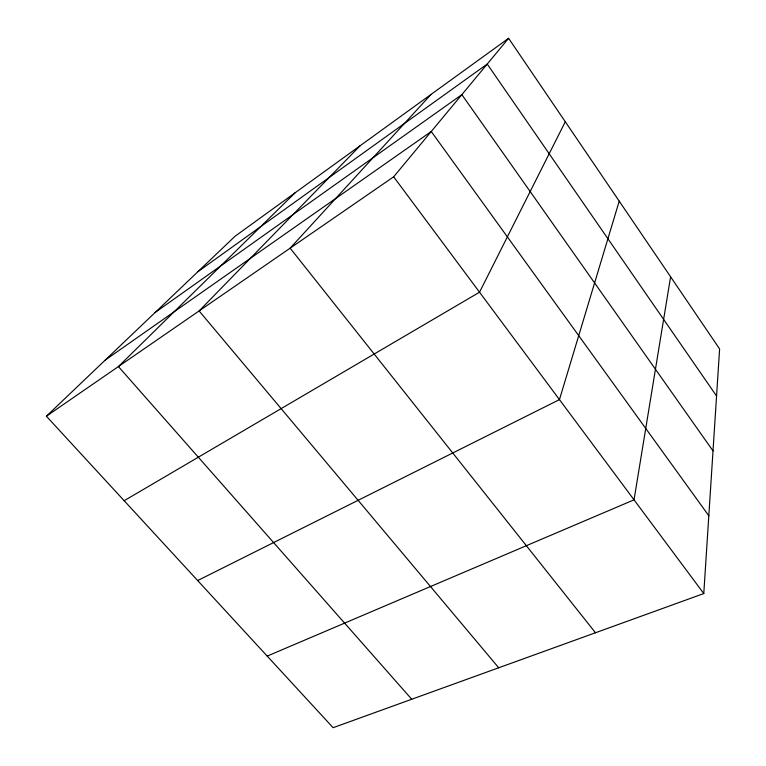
<?xml version="1.0" encoding="UTF-8"?>
<svg xmlns="http://www.w3.org/2000/svg" width="766" height="766" viewBox="0 0 766 766"><rect width="100%" height="100%" fill="white"/><g stroke="black" fill="none" stroke-linecap="round" stroke-linejoin="round"><path stroke-width="1.15" d="M703.782 593.564L719.609 348.951L508.605 38.3L235.085 236.225L46.391 416.216L333.114 727.7L703.782 593.564L393.657 176.812L508.605 38.3M670.604 276.813L634.037 499.834L267.2 656.098M619.225 201.161L559.458 399.613L197.657 580.551M565.289 121.756L479.526 292.21L124.169 500.715M431.028 94.438L290.151 248.174L595.479 632.754M360.106 145.76L199.112 310.939L498.704 667.78M295.025 192.86L118.414 366.569L411.725 699.253M197.944 271.662L487.224 64.066L716.564 396.012M155.134 312.49L461.85 94.639L713.012 450.906M105.248 360.077L431.258 131.503L708.818 515.767M46.391 416.216L393.657 176.812"/></g></svg>
